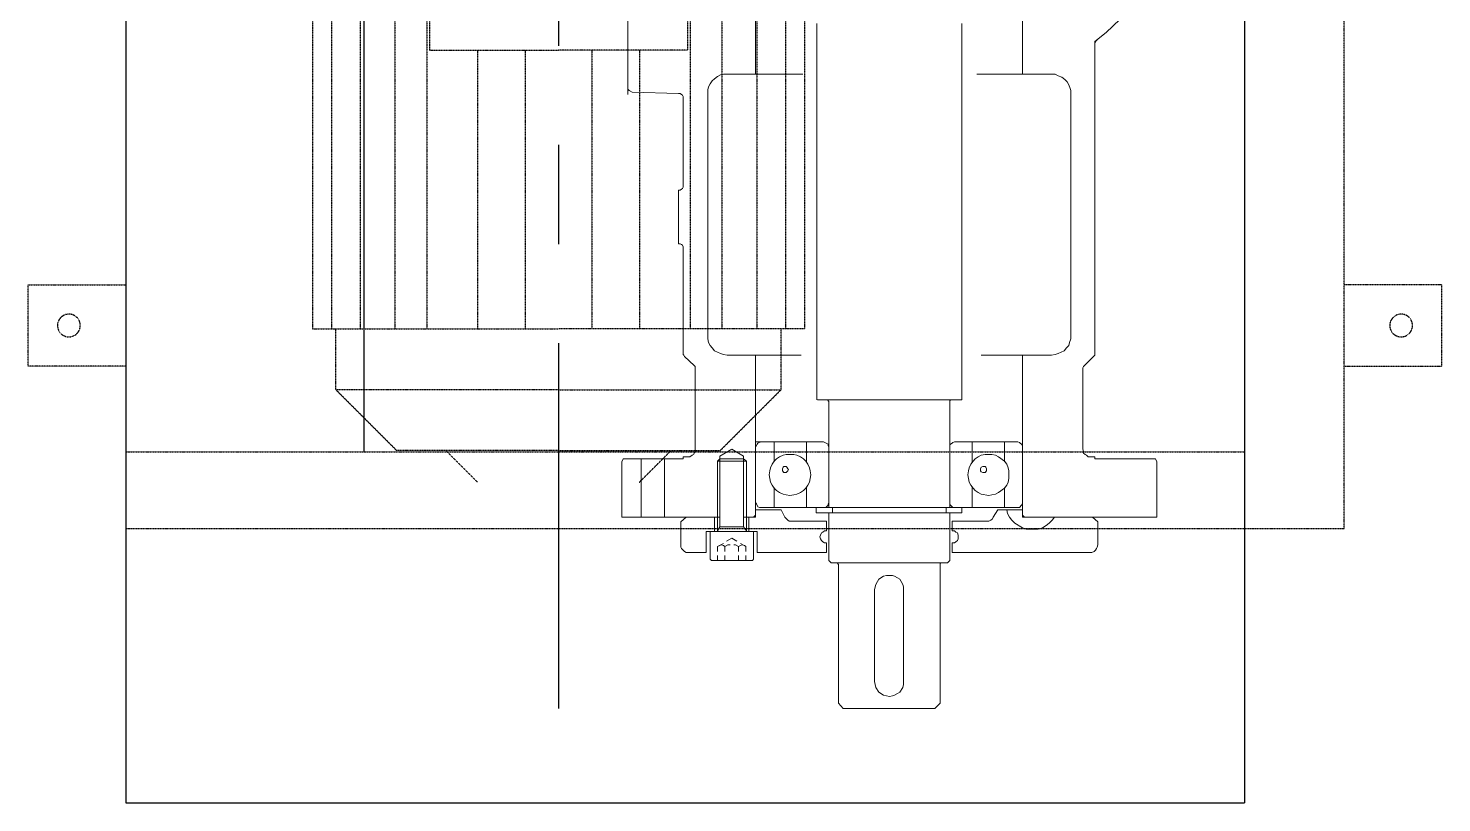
# Model space of a CAD drawing. Extents: x -3873 to 164127, y 7129 to 96529.
# Drawn here: x 59219 to 60123, y 31619 to 32115 of the extents above; entities that cross this region are included whole.
import ezdxf

# ---------------------------------------------------------------- set-up
doc = ezdxf.new("R2010")
doc.units = 0
for name, pattern in [('CENTER', [50.8, 31.75, -6.35, 6.35, -6.35]), ('DASHED', [0.2068, 0.1655, -0.0413]), ('HIDDEN', [9.525, 6.35, -3.175])]:
    doc.linetypes.add(name, pattern=pattern)
doc.layers.get('0').update_dxf_attribs({"linetype": 'CONTINUOUS'})
doc.layers.add('FLOORGUTTER', color=5, linetype='HIDDEN')
doc.layers.add('LAYOUT-KROMEKA', color=1, linetype='CONTINUOUS')

# ---------------------------------------------------------------- blocks, each defined once
blk = doc.blocks.new('bwk 5000-ust')
at = {"color": 1, "lineweight": 5}
for points in [[(-393.19, 167.42), (-393.19, 167.42), (-457.29, 167.42), (-457.29, 167.42)], [(-397.98, 167.42), (-397.98, 167.42), (-407.55, 167.42), (-407.55, 167.42)], [(-394.63, 164.55), (-394.63, 164.55), (-393.67, 134.89), (-393.67, 134.89)], [(-159.77, 170.29), (-159.77, 170.29), (-159.77, 158.81), (-159.77, 158.81)], [(-122.45, 171.25), (-122.45, 171.25), (-156.42, 171.25), (-156.42, 171.25)], [(-122.45, 158.81), (-122.45, 158.81), (-122.45, 171.25), (-122.45, 171.25)], [(-122.45, 158.81), (-122.45, 158.81), (-159.77, 158.81), (-159.77, 158.81)], [(-159.77, 143.98), (-159.77, 143.98), (-159.77, 158.81), (-159.77, 158.81)], [(-122.45, 158.81), (-122.45, 158.81), (-122.45, 143.98), (-122.45, 143.98)], [(-122.45, 143.98), (-122.45, 143.98), (-159.77, 143.98), (-159.77, 143.98)], [(-159.77, 143.98), (-159.77, 143.98), (-159.77, 132.02), (-159.77, 132.02)], [(-122.45, 136.8), (-122.45, 136.8), (-122.45, 143.98), (-122.45, 143.98)], [(-122.45, 108.58), (-122.45, 108.58), (-122.45, 136.8), (-122.45, 136.8)], [(-334.84, 132.02), (-334.84, 132.02), (-390.8, 132.02), (-390.8, 132.02)], [(-326.23, 134.89), (-326.23, 134.89), (-331.97, 134.89), (-331.97, 134.89)], [(-303.27, 134.89), (-303.27, 134.89), (-326.23, 134.89), (-326.23, 134.89)], [(-303.27, 134.89), (-303.27, 134.89), (-297.53, 134.89), (-297.53, 134.89)], [(-282.22, 132.02), (-282.22, 132.02), (-294.66, 132.02), (-294.66, 132.02)], [(-227.69, 132.02), (-227.69, 132.02), (-282.22, 132.02), (-282.22, 132.02)], [(-219.56, 124.85), (-219.56, 124.85), (-225.3, 131.06), (-225.3, 131.06)], [(-159.77, 132.02), (-159.77, 132.02), (-161.2, 132.02), (-161.2, 132.02)], [(-161.2, 132.02), (-161.2, 132.02), (-161.2, 128.67), (-161.2, 128.67)], [(-122.45, 130.11), (-122.45, 130.11), (-119.58, 133.46), (-119.58, 133.46)], [(-122.45, 111.93), (-122.45, 111.93), (-122.45, 130.11), (-122.45, 130.11)], [(-119.58, 133.46), (-119.58, 133.46), (-104.76, 133.46), (-104.76, 133.46)], [(-99.97, 128.67), (-99.97, 128.67), (-99.97, 117.19), (-99.97, 117.19)], [(-165.98, 124.37), (-165.98, 124.37), (-217.17, 124.37), (-217.17, 124.37)], [(-326.23, 116.24), (-326.23, 116.24), (-393.67, 116.24), (-393.67, 116.24)], [(-303.27, 116.24), (-303.27, 116.24), (-326.23, 116.24), (-326.23, 116.24)], [(-238.69, 116.24), (-238.69, 116.24), (-303.27, 116.24), (-303.27, 116.24)], [(-165.98, 100.93), (-165.98, 100.93), (-161.68, 108.58), (-161.68, 108.58)], [(-122.45, 108.58), (-122.45, 108.58), (-161.68, 108.58), (-161.68, 108.58)], [(-159.77, 108.58), (-159.77, 108.58), (-158.33, 110.02), (-158.33, 110.02)], [(-159.77, 93.28), (-159.77, 93.28), (-159.77, 108.58), (-159.77, 108.58)], [(-158.33, 110.02), (-158.33, 110.02), (-158.33, 91.36), (-158.33, 91.36)], [(-158.33, 110.02), (-158.33, 110.02), (-113.37, 110.02), (-113.37, 110.02)], [(-122.45, 111.93), (-122.45, 111.93), (-113.37, 111.93), (-113.37, 111.93)], [(-116.24, 108.58), (-116.24, 108.58), (-113.84, 110.02), (-113.84, 110.02)], [(-113.37, 117.19), (-113.37, 117.19), (-99.97, 117.19), (-99.97, 117.19)], [(-113.37, 111.93), (-113.37, 111.93), (-113.37, 117.19), (-113.37, 117.19)], [(-113.37, 87.06), (-113.37, 87.06), (-113.37, 114.8), (-113.37, 114.8)], [(-113.37, 89.93), (-113.37, 89.93), (-113.37, 111.93), (-113.37, 111.93)], [(-103.8, 110.02), (-103.8, 110.02), (-105.71, 106.19), (-105.71, 106.19)], [(-100.45, 110.02), (-100.45, 110.02), (-103.8, 110.02), (-103.8, 110.02)], [(-94.71, 110.02), (-94.71, 110.02), (-98.06, 110.02), (-98.06, 110.02)], [(-406.11, 103.8), (-406.11, 103.8), (-406.11, 85.62), (-406.11, 85.62)], [(-226.25, 85.62), (-226.25, 85.62), (-226.25, 103.8), (-226.25, 103.8)], [(-165.98, 100.93), (-165.98, 100.93), (-161.68, 93.28), (-161.68, 93.28)], [(-107.15, 104.28), (-107.15, 104.28), (-109.06, 100.93), (-109.06, 100.93)], [(-107.15, 97.58), (-107.15, 97.58), (-109.06, 100.93), (-109.06, 100.93)], [(-100.45, 105.23), (-100.45, 105.23), (-103.8, 105.23), (-103.8, 105.23)], [(-94.71, 105.23), (-94.71, 105.23), (-98.06, 105.23), (-98.06, 105.23)], [(-122.45, 93.28), (-122.45, 93.28), (-161.68, 93.28), (-161.68, 93.28)], [(-158.33, 91.36), (-158.33, 91.36), (-159.77, 93.28), (-159.77, 93.28)], [(-113.37, 91.36), (-113.37, 91.36), (-158.33, 91.36), (-158.33, 91.36)], [(-122.45, 87.06), (-122.45, 87.06), (-122.45, 93.28), (-122.45, 93.28)], [(-116.24, 93.28), (-116.24, 93.28), (-113.84, 91.36), (-113.84, 91.36)], [(-103.8, 91.84), (-103.8, 91.84), (-105.71, 95.19), (-105.71, 95.19)], [(-100.45, 96.62), (-100.45, 96.62), (-103.8, 96.62), (-103.8, 96.62)], [(-100.45, 91.84), (-100.45, 91.84), (-103.8, 91.84), (-103.8, 91.84)], [(-94.71, 96.62), (-94.71, 96.62), (-98.06, 96.62), (-98.06, 96.62)], [(-94.71, 91.84), (-94.71, 91.84), (-98.06, 91.84), (-98.06, 91.84)], [(-432.42, 85.62), (-432.42, 85.62), (-485.04, 85.62), (-485.04, 85.62)], [(-406.11, 85.62), (-406.11, 85.62), (-432.42, 85.62), (-432.42, 85.62)], [(-406.11, 85.62), (-406.11, 85.62), (-407.07, 85.62), (-407.07, 85.62)], [(-406.11, 85.62), (-406.11, 85.62), (-406.11, 55.49), (-406.11, 55.49)], [(-226.25, 85.62), (-226.25, 85.62), (-226.25, 56.44), (-226.25, 56.44)], [(-195.64, 85.62), (-195.64, 85.62), (-226.25, 85.62), (-226.25, 85.62)], [(-123.89, 85.62), (-123.89, 85.62), (-195.64, 85.62), (-195.64, 85.62)], [(-132.02, 85.62), (-132.02, 85.62), (-170.77, 85.62), (-170.77, 85.62)], [(-170.77, 85.62), (-170.77, 85.62), (-170.77, 53.1), (-170.77, 53.1)], [(-170.77, 82.27), (-170.77, 82.27), (-170.77, 78.45), (-170.77, 78.45)], [(-128.67, 78.45), (-128.67, 78.45), (-128.67, 82.27), (-128.67, 82.27)], [(-127.24, 85.62), (-127.24, 85.62), (-127.24, 69.36), (-127.24, 69.36)], [(-127.24, 85.62), (-127.24, 85.62), (-122.45, 85.62), (-122.45, 85.62)], [(-122.45, 87.06), (-122.45, 87.06), (-123.89, 85.62), (-123.89, 85.62)], [(-122.45, 85.62), (-122.45, 85.62), (-122.45, 89.93), (-122.45, 89.93)], [(-122.45, 89.93), (-122.45, 89.93), (-113.37, 89.93), (-113.37, 89.93)], [(-113.37, 89.93), (-113.37, 89.93), (-113.37, 84.67), (-113.37, 84.67)], [(-113.37, 84.67), (-113.37, 84.67), (-99.97, 84.67), (-99.97, 84.67)], [(-99.97, 84.67), (-99.97, 84.67), (-99.97, 40.18), (-99.97, 40.18)], [(-170.77, 78.45), (-170.77, 78.45), (-170.77, 73.66), (-170.77, 73.66)], [(-157.85, 73.66), (-157.85, 73.66), (-170.77, 73.66), (-170.77, 73.66)], [(-128.67, 73.66), (-128.67, 73.66), (-141.59, 73.66), (-141.59, 73.66)], [(-128.67, 73.66), (-128.67, 73.66), (-128.67, 78.45), (-128.67, 78.45)], [(-128.67, 53.1), (-128.67, 53.1), (-128.67, 73.66), (-128.67, 73.66)], [(-127.24, 69.36), (-127.24, 69.36), (-122.45, 66.97), (-122.45, 66.97)], [(-120.06, 40.18), (-120.06, 40.18), (-120.06, 62.66), (-120.06, 62.66)], [(-438.64, 46.4), (-438.64, 46.4), (-197.55, 46.4), (-197.55, 46.4)], [(-197.55, 45.92), (-197.55, 45.92), (-197.55, 38.75), (-197.55, 38.75)], [(-170.77, 53.1), (-170.77, 53.1), (-170.77, 45.92), (-170.77, 45.92)], [(-157.85, 53.1), (-157.85, 53.1), (-170.77, 53.1), (-170.77, 53.1)], [(-170.77, 45.92), (-170.77, 45.92), (-170.77, 42.09), (-170.77, 42.09)], [(-128.67, 53.1), (-128.67, 53.1), (-141.59, 53.1), (-141.59, 53.1)], [(-128.67, 45.92), (-128.67, 45.92), (-128.67, 53.1), (-128.67, 53.1)], [(-125.32, 46.88), (-125.32, 46.88), (-128.67, 46.88), (-128.67, 46.88)], [(-128.67, 36.35), (-128.67, 36.35), (-128.67, 45.92), (-128.67, 45.92)], [(-125.32, 38.75), (-125.32, 38.75), (-125.32, 46.88), (-125.32, 46.88)], [(-197.55, 39.7), (-197.55, 39.7), (-197.55, -39.22), (-197.55, -39.22)], [(-196.6, 38.75), (-196.6, 38.75), (-197.55, 39.7), (-197.55, 39.7)], [(-196.6, 38.75), (-196.6, 38.75), (-128.67, 38.75), (-128.67, 38.75)], [(-132.02, 38.75), (-132.02, 38.75), (-167.42, 38.75), (-167.42, 38.75)], [(-128.67, 36.35), (-128.67, 36.35), (-128.67, 38.75), (-128.67, 38.75)], [(-128.67, 36.35), (-128.67, 36.35), (-128.67, -36.35), (-128.67, -36.35)], [(-125.32, 36.35), (-125.32, 36.35), (-128.67, 36.35), (-128.67, 36.35)], [(-125.32, 38.75), (-125.32, 38.75), (-94.71, 38.75), (-94.71, 38.75)], [(-125.32, 38.75), (-125.32, 38.75), (-125.32, 36.35), (-125.32, 36.35)], [(-125.32, 36.35), (-125.32, 36.35), (-125.32, -36.35), (-125.32, -36.35)], [(-113.84, 40.18), (-113.84, 40.18), (-120.06, 40.18), (-120.06, 40.18)], [(-99.97, 40.18), (-99.97, 40.18), (-106.19, 40.18), (-106.19, 40.18)], [(-94.71, 38.75), (-94.71, 38.75), (-93.28, 37.31), (-93.28, 37.31)], [(-93.28, 37.31), (-93.28, 37.31), (-93.28, 33.48), (-93.28, 33.48)], [(-93.28, 33.48), (-93.28, 33.48), (-93.28, -33.48), (-93.28, -33.48)], [(-92.32, 32.53), (-92.32, 32.53), (-93.28, 33.48), (-93.28, 33.48)], [(-92.32, 32.53), (-92.32, 32.53), (-3.35, 32.53), (-3.35, 32.53)], [(0, 29.66), (0, 29.66), (-3.35, 32.53), (-3.35, 32.53)], [(0, 29.66), (0, 29.66), (0, 0), (0, 0)], [(-76.06, 9.57), (-76.06, 9.57), (-17.22, 9.57), (-17.22, 9.57)], [(0, -29.18), (0, -29.18), (0, 0), (0, 0)], [(-76.06, -9.09), (-76.06, -9.09), (-17.22, -9.09), (-17.22, -9.09)], [(-93.28, -37.31), (-93.28, -37.31), (-93.28, -33.48), (-93.28, -33.48)], [(-92.32, -32.53), (-92.32, -32.53), (-3.35, -32.53), (-3.35, -32.53)], [(0, -29.18), (0, -29.18), (-3.35, -32.53), (-3.35, -32.53)], [(-197.55, -46.4), (-197.55, -46.4), (-197.55, -39.22), (-197.55, -39.22)], [(-196.6, -38.75), (-196.6, -38.75), (-128.67, -38.75), (-128.67, -38.75)], [(-170.77, -53.1), (-170.77, -53.1), (-170.77, -41.62), (-170.77, -41.62)], [(-132.02, -38.75), (-132.02, -38.75), (-167.42, -38.75), (-167.42, -38.75)], [(-128.67, -36.35), (-128.67, -36.35), (-128.67, -73.66), (-128.67, -73.66)], [(-125.32, -36.35), (-125.32, -36.35), (-128.67, -36.35), (-128.67, -36.35)], [(-125.32, -38.75), (-125.32, -38.75), (-125.32, -36.35), (-125.32, -36.35)], [(-125.32, -38.75), (-125.32, -38.75), (-94.71, -38.75), (-94.71, -38.75)], [(-125.32, -38.75), (-125.32, -38.75), (-125.32, -46.4), (-125.32, -46.4)], [(-120.06, -40.18), (-120.06, -40.18), (-120.06, -62.66), (-120.06, -62.66)], [(-113.84, -40.18), (-113.84, -40.18), (-120.06, -40.18), (-120.06, -40.18)], [(-99.97, -40.18), (-99.97, -40.18), (-106.19, -40.18), (-106.19, -40.18)], [(-99.97, -128.67), (-99.97, -128.67), (-99.97, -40.18), (-99.97, -40.18)], [(-94.71, -38.75), (-94.71, -38.75), (-93.28, -37.31), (-93.28, -37.31)], [(-438.64, -46.4), (-438.64, -46.4), (-197.55, -46.4), (-197.55, -46.4)], [(-157.85, -53.1), (-157.85, -53.1), (-170.77, -53.1), (-170.77, -53.1)], [(-170.77, -73.66), (-170.77, -73.66), (-170.77, -53.1), (-170.77, -53.1)], [(-128.67, -53.1), (-128.67, -53.1), (-141.59, -53.1), (-141.59, -53.1)], [(-125.32, -46.4), (-125.32, -46.4), (-128.67, -46.4), (-128.67, -46.4)], [(-406.11, -55.97), (-406.11, -55.97), (-406.11, -85.14), (-406.11, -85.14)], [(-226.25, -85.14), (-226.25, -85.14), (-226.25, -58.84), (-226.25, -58.84)], [(-127.24, -69.36), (-127.24, -69.36), (-122.45, -66.49), (-122.45, -66.49)], [(-127.24, -85.14), (-127.24, -85.14), (-127.24, -69.36), (-127.24, -69.36)], [(-157.85, -73.66), (-157.85, -73.66), (-170.77, -73.66), (-170.77, -73.66)], [(-128.67, -73.66), (-128.67, -73.66), (-141.59, -73.66), (-141.59, -73.66)], [(-406.11, -85.14), (-406.11, -85.14), (-483.6, -85.14), (-483.6, -85.14)], [(-406.11, -103.8), (-406.11, -103.8), (-406.11, -85.14), (-406.11, -85.14)], [(-123.89, -85.14), (-123.89, -85.14), (-226.25, -85.14), (-226.25, -85.14)], [(-226.25, -103.8), (-226.25, -103.8), (-226.25, -85.14), (-226.25, -85.14)], [(-132.02, -85.14), (-132.02, -85.14), (-167.42, -85.14), (-167.42, -85.14)], [(-127.24, -85.14), (-127.24, -85.14), (-122.45, -85.14), (-122.45, -85.14)], [(-122.45, -86.58), (-122.45, -86.58), (-123.89, -85.14), (-123.89, -85.14)], [(-122.45, -105.71), (-122.45, -105.71), (-122.45, -85.14), (-122.45, -85.14)], [(-122.45, -86.58), (-122.45, -86.58), (-122.45, -171.25), (-122.45, -171.25)], [(-406.11, -106.19), (-406.11, -106.19), (-406.11, -103.8), (-406.11, -103.8)], [(-226.25, -103.8), (-226.25, -103.8), (-226.73, -106.19), (-226.73, -106.19)], [(-122.45, -105.71), (-122.45, -105.71), (-122.45, -130.11), (-122.45, -130.11)], [(-427.16, -131.54), (-427.16, -131.54), (-226.25, -131.54), (-226.25, -131.54)], [(-161.2, -131.54), (-161.2, -131.54), (-161.2, -128.67), (-161.2, -128.67)], [(-159.77, -131.54), (-159.77, -131.54), (-161.2, -131.54), (-161.2, -131.54)], [(-159.77, -170.29), (-159.77, -170.29), (-159.77, -131.54), (-159.77, -131.54)], [(-119.58, -133.46), (-119.58, -133.46), (-122.45, -130.11), (-122.45, -130.11)], [(-119.58, -133.46), (-119.58, -133.46), (-104.76, -133.46), (-104.76, -133.46)], [(-122.45, -171.25), (-122.45, -171.25), (-156.42, -171.25), (-156.42, -171.25)]]:
    blk.add_open_spline(points, degree=3, dxfattribs=at)
for points, knots in [([(-397.98, 167.42), (-397.98, 167.42), (-397.02, 167.42), (-397.02, 167.42), (-397.02, 167.42), (-396.06, 166.94), (-396.06, 166.94), (-396.06, 166.94), (-395.59, 166.46), (-395.59, 166.46), (-395.59, 166.46), (-394.63, 164.55), (-394.63, 164.55)], [0, 0, 0, 0, 1, 1, 1, 2, 2, 2, 3, 3, 3, 4, 4, 4, 4]), ([(-159.77, 170.29), (-159.77, 170.29), (-157.85, 171.25), (-157.85, 171.25), (-157.85, 171.25), (-156.42, 171.25), (-156.42, 171.25)], [0, 0, 0, 0, 1, 1, 1, 2, 2, 2, 2]), ([(-390.8, 132.02), (-390.8, 132.02), (-391.76, 132.02), (-391.76, 132.02), (-391.76, 132.02), (-392.72, 132.5), (-392.72, 132.5), (-392.72, 132.5), (-393.19, 132.98), (-393.19, 132.98), (-393.19, 132.98), (-393.67, 133.93), (-393.67, 133.93), (-393.67, 133.93), (-393.67, 134.89), (-393.67, 134.89)], [0, 0, 0, 0, 1, 1, 1, 2, 2, 2, 3, 3, 3, 4, 4, 4, 5, 5, 5, 5]), ([(-331.97, 134.89), (-331.97, 134.89), (-331.97, 133.93), (-331.97, 133.93), (-331.97, 133.93), (-332.45, 132.98), (-332.45, 132.98), (-332.45, 132.98), (-332.92, 132.5), (-332.92, 132.5), (-332.92, 132.5), (-333.88, 132.02), (-333.88, 132.02), (-333.88, 132.02), (-334.84, 132.02), (-334.84, 132.02)], [0, 0, 0, 0, 1, 1, 1, 2, 2, 2, 3, 3, 3, 4, 4, 4, 5, 5, 5, 5]), ([(-294.66, 132.02), (-294.66, 132.02), (-295.61, 132.02), (-295.61, 132.02), (-295.61, 132.02), (-296.57, 132.5), (-296.57, 132.5), (-296.57, 132.5), (-297.05, 132.98), (-297.05, 132.98), (-297.05, 132.98), (-297.53, 133.93), (-297.53, 133.93), (-297.53, 133.93), (-297.53, 134.89), (-297.53, 134.89)], [0, 0, 0, 0, 1, 1, 1, 2, 2, 2, 3, 3, 3, 4, 4, 4, 5, 5, 5, 5]), ([(-227.69, 132.02), (-227.69, 132.02), (-226.73, 132.02), (-226.73, 132.02), (-226.73, 132.02), (-226.25, 131.54), (-226.25, 131.54), (-226.25, 131.54), (-225.3, 131.06), (-225.3, 131.06)], [0, 0, 0, 0, 1, 1, 1, 2, 2, 2, 3, 3, 3, 3]), ([(-161.2, 128.67), (-161.2, 128.67), (-161.2, 127.72), (-161.2, 127.72), (-161.2, 127.72), (-162.16, 126.28), (-162.16, 126.28), (-162.16, 126.28), (-162.64, 125.32), (-162.64, 125.32), (-162.64, 125.32), (-164.55, 124.37), (-164.55, 124.37), (-164.55, 124.37), (-165.98, 124.37), (-165.98, 124.37)], [0, 0, 0, 0, 1, 1, 1, 2, 2, 2, 3, 3, 3, 4, 4, 4, 5, 5, 5, 5]), ([(-104.76, 133.46), (-104.76, 133.46), (-103.32, 133.46), (-103.32, 133.46), (-103.32, 133.46), (-102.36, 132.98), (-102.36, 132.98), (-102.36, 132.98), (-100.45, 131.06), (-100.45, 131.06), (-100.45, 131.06), (-99.97, 130.11), (-99.97, 130.11), (-99.97, 130.11), (-99.97, 128.67), (-99.97, 128.67)], [0, 0, 0, 0, 1, 1, 1, 2, 2, 2, 3, 3, 3, 4, 4, 4, 5, 5, 5, 5]), ([(-217.17, 124.37), (-217.17, 124.37), (-219.08, 124.37), (-219.08, 124.37), (-219.08, 124.37), (-219.56, 124.85), (-219.56, 124.85)], [0, 0, 0, 0, 1, 1, 1, 2, 2, 2, 2]), ([(-406.11, 103.8), (-406.11, 103.8), (-406.11, 106.19), (-406.11, 106.19), (-406.11, 106.19), (-405.63, 108.1), (-405.63, 108.1), (-405.63, 108.1), (-404.67, 110.02), (-404.67, 110.02), (-404.67, 110.02), (-403.24, 111.93), (-403.24, 111.93), (-403.24, 111.93), (-401.8, 113.37), (-401.8, 113.37), (-401.8, 113.37), (-399.89, 114.8), (-399.89, 114.8), (-399.89, 114.8), (-397.98, 115.76), (-397.98, 115.76), (-397.98, 115.76), (-396.06, 116.24), (-396.06, 116.24), (-396.06, 116.24), (-393.67, 116.24), (-393.67, 116.24)], [0, 0, 0, 0, 1, 1, 1, 2, 2, 2, 3, 3, 3, 4, 4, 4, 5, 5, 5, 6, 6, 6, 7, 7, 7, 8, 8, 8, 9, 9, 9, 9]), ([(-238.69, 116.24), (-238.69, 116.24), (-236.78, 116.24), (-236.78, 116.24), (-236.78, 116.24), (-234.39, 115.76), (-234.39, 115.76), (-234.39, 115.76), (-232.47, 114.8), (-232.47, 114.8), (-232.47, 114.8), (-231.04, 113.37), (-231.04, 113.37), (-231.04, 113.37), (-229.12, 111.93), (-229.12, 111.93), (-229.12, 111.93), (-227.21, 108.1), (-227.21, 108.1), (-227.21, 108.1), (-226.73, 106.19), (-226.73, 106.19), (-226.73, 106.19), (-226.25, 103.8), (-226.25, 103.8)], [0, 0, 0, 0, 1, 1, 1, 2, 2, 2, 3, 3, 3, 4, 4, 4, 5, 5, 5, 6, 6, 6, 7, 7, 7, 8, 8, 8, 8]), ([(-159.77, 93.28), (-159.77, 93.28), (-116.24, 93.28), (-116.24, 93.28), (-116.24, 93.28), (-116.24, 108.58), (-116.24, 108.58), (-116.24, 108.58), (-159.77, 108.58), (-159.77, 108.58)], [0, 0, 0, 0, 1, 1, 1, 2, 2, 2, 3, 3, 3, 3]), ([(-113.37, 114.8), (-113.37, 114.8), (-95.67, 114.8), (-95.67, 114.8), (-95.67, 114.8), (-94.71, 113.84), (-94.71, 113.84), (-94.71, 113.84), (-94.71, 87.54), (-94.71, 87.54), (-94.71, 87.54), (-95.67, 87.06), (-95.67, 87.06), (-95.67, 87.06), (-113.37, 87.06), (-113.37, 87.06)], [0, 0, 0, 0, 1, 1, 1, 2, 2, 2, 3, 3, 3, 4, 4, 4, 5, 5, 5, 5]), ([(-103.8, 105.23), (-103.8, 105.23), (-104.28, 106.19), (-104.28, 106.19), (-104.28, 106.19), (-104.76, 107.63), (-104.76, 107.63), (-104.76, 107.63), (-104.28, 108.58), (-104.28, 108.58), (-104.28, 108.58), (-103.8, 110.02), (-103.8, 110.02)], [0, 0, 0, 0, 1, 1, 1, 2, 2, 2, 3, 3, 3, 4, 4, 4, 4]), ([(-104.76, 101.89), (-104.76, 101.89), (-104.76, 103.32), (-104.76, 103.32), (-104.76, 103.32), (-103.8, 105.23), (-103.8, 105.23)], [0, 0, 0, 0, 1, 1, 1, 2, 2, 2, 2]), ([(-103.8, 96.62), (-103.8, 96.62), (-104.76, 98.54), (-104.76, 98.54), (-104.76, 98.54), (-104.76, 99.49), (-104.76, 99.49)], [0, 0, 0, 0, 1, 1, 1, 2, 2, 2, 2]), ([(-103.8, 91.84), (-103.8, 91.84), (-104.28, 92.8), (-104.28, 92.8), (-104.28, 92.8), (-104.76, 94.23), (-104.76, 94.23), (-104.76, 94.23), (-104.28, 95.19), (-104.28, 95.19), (-104.28, 95.19), (-103.8, 96.62), (-103.8, 96.62)], [0, 0, 0, 0, 1, 1, 1, 2, 2, 2, 3, 3, 3, 4, 4, 4, 4]), ([(-170.77, 82.27), (-170.77, 82.27), (-169.81, 84.19), (-169.81, 84.19), (-169.81, 84.19), (-169.33, 84.67), (-169.33, 84.67), (-169.33, 84.67), (-167.42, 85.62), (-167.42, 85.62)], [0, 0, 0, 0, 1, 1, 1, 2, 2, 2, 3, 3, 3, 3]), ([(-132.02, 85.62), (-132.02, 85.62), (-131.06, 85.14), (-131.06, 85.14), (-131.06, 85.14), (-129.15, 84.19), (-129.15, 84.19), (-129.15, 84.19), (-128.67, 83.23), (-128.67, 83.23), (-128.67, 83.23), (-128.67, 82.27), (-128.67, 82.27)], [0, 0, 0, 0, 1, 1, 1, 2, 2, 2, 3, 3, 3, 4, 4, 4, 4]), ([(-162.64, 63.62), (-162.64, 63.62), (-162.64, 66.01), (-162.64, 66.01), (-162.64, 66.01), (-162.16, 67.92), (-162.16, 67.92), (-162.16, 67.92), (-161.2, 70.32), (-161.2, 70.32), (-161.2, 70.32), (-159.77, 72.23), (-159.77, 72.23), (-159.77, 72.23), (-158.33, 73.66), (-158.33, 73.66), (-158.33, 73.66), (-156.42, 75.1), (-156.42, 75.1), (-156.42, 75.1), (-154.03, 76.06), (-154.03, 76.06), (-154.03, 76.06), (-152.11, 76.53), (-152.11, 76.53), (-152.11, 76.53), (-149.72, 77.01), (-149.72, 77.01), (-149.72, 77.01), (-147.33, 76.53), (-147.33, 76.53), (-147.33, 76.53), (-144.94, 76.06), (-144.94, 76.06), (-144.94, 76.06), (-143.02, 75.1), (-143.02, 75.1), (-143.02, 75.1), (-141.11, 73.66), (-141.11, 73.66), (-141.11, 73.66), (-139.68, 72.23), (-139.68, 72.23), (-139.68, 72.23), (-138.24, 70.32), (-138.24, 70.32), (-138.24, 70.32), (-137.28, 67.92), (-137.28, 67.92), (-137.28, 67.92), (-136.81, 66.01), (-136.81, 66.01), (-136.81, 66.01), (-136.33, 63.62), (-136.33, 63.62), (-136.33, 63.62), (-136.81, 61.23), (-136.81, 61.23), (-136.81, 61.23), (-137.28, 59.31), (-137.28, 59.31), (-137.28, 59.31), (-138.24, 56.92), (-138.24, 56.92), (-138.24, 56.92), (-139.68, 55.01), (-139.68, 55.01), (-139.68, 55.01), (-141.11, 53.57), (-141.11, 53.57), (-141.11, 53.57), (-143.02, 52.14), (-143.02, 52.14), (-143.02, 52.14), (-144.94, 51.18), (-144.94, 51.18), (-144.94, 51.18), (-149.72, 50.23), (-149.72, 50.23), (-149.72, 50.23), (-152.11, 50.7), (-152.11, 50.7), (-152.11, 50.7), (-154.03, 51.18), (-154.03, 51.18), (-154.03, 51.18), (-156.42, 52.14), (-156.42, 52.14), (-156.42, 52.14), (-158.33, 53.57), (-158.33, 53.57), (-158.33, 53.57), (-159.77, 55.01), (-159.77, 55.01), (-159.77, 55.01), (-161.2, 56.92), (-161.2, 56.92), (-161.2, 56.92), (-162.16, 59.31), (-162.16, 59.31), (-162.16, 59.31), (-162.64, 61.23), (-162.64, 61.23), (-162.64, 61.23), (-162.64, 63.62), (-162.64, 63.62)], [0, 0, 0, 0, 1, 1, 1, 2, 2, 2, 3, 3, 3, 4, 4, 4, 5, 5, 5, 6, 6, 6, 7, 7, 7, 8, 8, 8, 9, 9, 9, 10, 10, 10, 11, 11, 11, 12, 12, 12, 13, 13, 13, 14, 14, 14, 15, 15, 15, 16, 16, 16, 17, 17, 17, 18, 18, 18, 19, 19, 19, 20, 20, 20, 21, 21, 21, 22, 22, 22, 23, 23, 23, 24, 24, 24, 25, 25, 25, 26, 26, 26, 27, 27, 27, 28, 28, 28, 29, 29, 29, 30, 30, 30, 31, 31, 31, 32, 32, 32, 33, 33, 33, 34, 34, 34, 35, 35, 35, 35]), ([(-154.98, 66.49), (-154.98, 66.49), (-154.98, 67.45), (-154.98, 67.45), (-154.98, 67.45), (-154.5, 67.92), (-154.5, 67.92), (-154.5, 67.92), (-153.55, 68.4), (-153.55, 68.4), (-153.55, 68.4), (-152.11, 68.4), (-152.11, 68.4), (-152.11, 68.4), (-151.16, 67.45), (-151.16, 67.45), (-151.16, 67.45), (-151.16, 66.01), (-151.16, 66.01), (-151.16, 66.01), (-152.11, 65.05), (-152.11, 65.05), (-152.11, 65.05), (-153.07, 64.58), (-153.07, 64.58), (-153.07, 64.58), (-153.55, 65.05), (-153.55, 65.05), (-153.55, 65.05), (-154.5, 65.53), (-154.5, 65.53), (-154.5, 65.53), (-154.98, 66.01), (-154.98, 66.01), (-154.98, 66.01), (-154.98, 66.49), (-154.98, 66.49)], [0, 0, 0, 0, 1, 1, 1, 2, 2, 2, 3, 3, 3, 4, 4, 4, 5, 5, 5, 6, 6, 6, 7, 7, 7, 8, 8, 8, 9, 9, 9, 10, 10, 10, 11, 11, 11, 12, 12, 12, 12]), ([(-122.45, 66.97), (-122.45, 66.97), (-120.54, 65.05), (-120.54, 65.05), (-120.54, 65.05), (-120.06, 64.1), (-120.06, 64.1), (-120.06, 64.1), (-120.06, 62.66), (-120.06, 62.66)], [0, 0, 0, 0, 1, 1, 1, 2, 2, 2, 3, 3, 3, 3]), ([(-167.42, 38.75), (-167.42, 38.75), (-168.38, 39.22), (-168.38, 39.22), (-168.38, 39.22), (-169.33, 39.22), (-169.33, 39.22), (-169.33, 39.22), (-170.77, 42.09), (-170.77, 42.09)], [0, 0, 0, 0, 1, 1, 1, 2, 2, 2, 3, 3, 3, 3]), ([(-128.67, 42.09), (-128.67, 42.09), (-128.67, 41.14), (-128.67, 41.14), (-128.67, 41.14), (-129.15, 40.18), (-129.15, 40.18), (-129.15, 40.18), (-130.11, 39.22), (-130.11, 39.22), (-130.11, 39.22), (-131.06, 39.22), (-131.06, 39.22), (-131.06, 39.22), (-132.02, 38.75), (-132.02, 38.75)], [0, 0, 0, 0, 1, 1, 1, 2, 2, 2, 3, 3, 3, 4, 4, 4, 5, 5, 5, 5]), ([(-113.84, 40.18), (-113.84, 40.18), (-113.84, 41.62), (-113.84, 41.62), (-113.84, 41.62), (-112.89, 42.57), (-112.89, 42.57), (-112.89, 42.57), (-112.41, 43.53), (-112.41, 43.53), (-112.41, 43.53), (-110.97, 44.01), (-110.97, 44.01), (-110.97, 44.01), (-110.02, 44.49), (-110.02, 44.49), (-110.02, 44.49), (-108.58, 44.01), (-108.58, 44.01), (-108.58, 44.01), (-107.63, 43.53), (-107.63, 43.53), (-107.63, 43.53), (-106.67, 42.57), (-106.67, 42.57), (-106.67, 42.57), (-106.19, 41.62), (-106.19, 41.62), (-106.19, 41.62), (-106.19, 40.18), (-106.19, 40.18)], [0, 0, 0, 0, 1, 1, 1, 2, 2, 2, 3, 3, 3, 4, 4, 4, 5, 5, 5, 6, 6, 6, 7, 7, 7, 8, 8, 8, 9, 9, 9, 10, 10, 10, 10]), ([(-76.06, -9.09), (-76.06, -9.09), (-77.97, -9.09), (-77.97, -9.09), (-77.97, -9.09), (-79.4, -8.61), (-79.4, -8.61), (-79.4, -8.61), (-81.32, -7.65), (-81.32, -7.65), (-81.32, -7.65), (-82.75, -6.7), (-82.75, -6.7), (-82.75, -6.7), (-83.71, -5.26), (-83.71, -5.26), (-83.71, -5.26), (-84.67, -3.35), (-84.67, -3.35), (-84.67, -3.35), (-85.14, -1.91), (-85.14, -1.91), (-85.14, -1.91), (-85.14, 1.91), (-85.14, 1.91), (-85.14, 1.91), (-84.67, 3.83), (-84.67, 3.83), (-84.67, 3.83), (-82.75, 6.7), (-82.75, 6.7), (-82.75, 6.7), (-81.32, 7.65), (-81.32, 7.65), (-81.32, 7.65), (-79.4, 8.61), (-79.4, 8.61), (-79.4, 8.61), (-77.97, 9.09), (-77.97, 9.09), (-77.97, 9.09), (-76.06, 9.57), (-76.06, 9.57)], [0, 0, 0, 0, 1, 1, 1, 2, 2, 2, 3, 3, 3, 4, 4, 4, 5, 5, 5, 6, 6, 6, 7, 7, 7, 8, 8, 8, 9, 9, 9, 10, 10, 10, 11, 11, 11, 12, 12, 12, 13, 13, 13, 14, 14, 14, 14]), ([(-17.22, 9.57), (-17.22, 9.57), (-13.39, 8.61), (-13.39, 8.61), (-13.39, 8.61), (-10.52, 6.7), (-10.52, 6.7), (-10.52, 6.7), (-8.61, 3.83), (-8.61, 3.83), (-8.61, 3.83), (-7.65, 0), (-7.65, 0), (-7.65, 0), (-8.13, -1.91), (-8.13, -1.91), (-8.13, -1.91), (-8.61, -3.35), (-8.61, -3.35), (-8.61, -3.35), (-9.57, -5.26), (-9.57, -5.26), (-9.57, -5.26), (-10.52, -6.7), (-10.52, -6.7), (-10.52, -6.7), (-13.39, -8.61), (-13.39, -8.61), (-13.39, -8.61), (-15.31, -9.09), (-15.31, -9.09), (-15.31, -9.09), (-17.22, -9.09), (-17.22, -9.09)], [0, 0, 0, 0, 1, 1, 1, 2, 2, 2, 3, 3, 3, 4, 4, 4, 5, 5, 5, 6, 6, 6, 7, 7, 7, 8, 8, 8, 9, 9, 9, 10, 10, 10, 11, 11, 11, 11]), ([(-93.28, -33.48), (-93.28, -33.48), (-92.8, -32.53), (-92.8, -32.53), (-92.8, -32.53), (-92.32, -32.53), (-92.32, -32.53)], [0, 0, 0, 0, 1, 1, 1, 2, 2, 2, 2]), ([(-197.55, -39.22), (-197.55, -39.22), (-197.08, -38.75), (-197.08, -38.75), (-197.08, -38.75), (-196.6, -38.75), (-196.6, -38.75)], [0, 0, 0, 0, 1, 1, 1, 2, 2, 2, 2]), ([(-170.77, -41.62), (-170.77, -41.62), (-170.29, -40.66), (-170.29, -40.66), (-170.29, -40.66), (-169.81, -40.18), (-169.81, -40.18), (-169.81, -40.18), (-169.33, -39.22), (-169.33, -39.22), (-169.33, -39.22), (-168.38, -38.75), (-168.38, -38.75), (-168.38, -38.75), (-167.42, -38.75), (-167.42, -38.75)], [0, 0, 0, 0, 1, 1, 1, 2, 2, 2, 3, 3, 3, 4, 4, 4, 5, 5, 5, 5]), ([(-132.02, -38.75), (-132.02, -38.75), (-131.06, -38.75), (-131.06, -38.75), (-131.06, -38.75), (-130.11, -39.22), (-130.11, -39.22), (-130.11, -39.22), (-128.67, -40.66), (-128.67, -40.66), (-128.67, -40.66), (-128.67, -41.62), (-128.67, -41.62)], [0, 0, 0, 0, 1, 1, 1, 2, 2, 2, 3, 3, 3, 4, 4, 4, 4]), ([(-106.19, -40.18), (-106.19, -40.18), (-106.19, -41.62), (-106.19, -41.62), (-106.19, -41.62), (-106.67, -42.57), (-106.67, -42.57), (-106.67, -42.57), (-107.63, -43.53), (-107.63, -43.53), (-107.63, -43.53), (-108.58, -44.01), (-108.58, -44.01), (-108.58, -44.01), (-110.97, -44.01), (-110.97, -44.01), (-110.97, -44.01), (-112.41, -43.53), (-112.41, -43.53), (-112.41, -43.53), (-112.89, -42.57), (-112.89, -42.57), (-112.89, -42.57), (-113.84, -41.62), (-113.84, -41.62), (-113.84, -41.62), (-113.84, -40.18), (-113.84, -40.18)], [0, 0, 0, 0, 1, 1, 1, 2, 2, 2, 3, 3, 3, 4, 4, 4, 5, 5, 5, 6, 6, 6, 7, 7, 7, 8, 8, 8, 9, 9, 9, 9]), ([(-162.64, -63.62), (-162.64, -63.62), (-162.64, -61.23), (-162.64, -61.23), (-162.64, -61.23), (-162.16, -58.84), (-162.16, -58.84), (-162.16, -58.84), (-161.2, -56.92), (-161.2, -56.92), (-161.2, -56.92), (-159.77, -55.01), (-159.77, -55.01), (-159.77, -55.01), (-158.33, -53.57), (-158.33, -53.57), (-158.33, -53.57), (-156.42, -52.14), (-156.42, -52.14), (-156.42, -52.14), (-154.03, -51.18), (-154.03, -51.18), (-154.03, -51.18), (-152.11, -50.7), (-152.11, -50.7), (-152.11, -50.7), (-149.72, -50.23), (-149.72, -50.23), (-149.72, -50.23), (-144.94, -51.18), (-144.94, -51.18), (-144.94, -51.18), (-143.02, -52.14), (-143.02, -52.14), (-143.02, -52.14), (-141.11, -53.57), (-141.11, -53.57), (-141.11, -53.57), (-139.68, -55.01), (-139.68, -55.01), (-139.68, -55.01), (-138.24, -56.92), (-138.24, -56.92), (-138.24, -56.92), (-137.28, -58.84), (-137.28, -58.84), (-137.28, -58.84), (-136.33, -63.62), (-136.33, -63.62), (-136.33, -63.62), (-136.81, -65.53), (-136.81, -65.53), (-136.81, -65.53), (-137.28, -67.92), (-137.28, -67.92), (-137.28, -67.92), (-138.24, -69.84), (-138.24, -69.84), (-138.24, -69.84), (-141.11, -73.66), (-141.11, -73.66), (-141.11, -73.66), (-143.02, -75.1), (-143.02, -75.1), (-143.02, -75.1), (-144.94, -76.06), (-144.94, -76.06), (-144.94, -76.06), (-147.33, -76.53), (-147.33, -76.53), (-147.33, -76.53), (-152.11, -76.53), (-152.11, -76.53), (-152.11, -76.53), (-154.03, -76.06), (-154.03, -76.06), (-154.03, -76.06), (-156.42, -75.1), (-156.42, -75.1), (-156.42, -75.1), (-158.33, -73.66), (-158.33, -73.66), (-158.33, -73.66), (-161.2, -69.84), (-161.2, -69.84), (-161.2, -69.84), (-162.16, -67.92), (-162.16, -67.92), (-162.16, -67.92), (-162.64, -65.53), (-162.64, -65.53), (-162.64, -65.53), (-162.64, -63.62), (-162.64, -63.62)], [0, 0, 0, 0, 1, 1, 1, 2, 2, 2, 3, 3, 3, 4, 4, 4, 5, 5, 5, 6, 6, 6, 7, 7, 7, 8, 8, 8, 9, 9, 9, 10, 10, 10, 11, 11, 11, 12, 12, 12, 13, 13, 13, 14, 14, 14, 15, 15, 15, 16, 16, 16, 17, 17, 17, 18, 18, 18, 19, 19, 19, 20, 20, 20, 21, 21, 21, 22, 22, 22, 23, 23, 23, 24, 24, 24, 25, 25, 25, 26, 26, 26, 27, 27, 27, 28, 28, 28, 29, 29, 29, 30, 30, 30, 31, 31, 31, 31]), ([(-154.98, -60.27), (-154.98, -60.27), (-154.98, -59.79), (-154.98, -59.79), (-154.98, -59.79), (-154.5, -58.84), (-154.5, -58.84), (-154.5, -58.84), (-153.55, -58.36), (-153.55, -58.36), (-153.55, -58.36), (-152.11, -58.36), (-152.11, -58.36), (-152.11, -58.36), (-151.63, -58.84), (-151.63, -58.84), (-151.63, -58.84), (-151.16, -59.79), (-151.16, -59.79), (-151.16, -59.79), (-151.16, -61.23), (-151.16, -61.23), (-151.16, -61.23), (-152.11, -62.18), (-152.11, -62.18), (-152.11, -62.18), (-153.55, -62.18), (-153.55, -62.18), (-153.55, -62.18), (-154.5, -61.71), (-154.5, -61.71), (-154.5, -61.71), (-154.98, -61.23), (-154.98, -61.23), (-154.98, -61.23), (-154.98, -60.27), (-154.98, -60.27)], [0, 0, 0, 0, 1, 1, 1, 2, 2, 2, 3, 3, 3, 4, 4, 4, 5, 5, 5, 6, 6, 6, 7, 7, 7, 8, 8, 8, 9, 9, 9, 10, 10, 10, 11, 11, 11, 12, 12, 12, 12]), ([(-120.06, -62.66), (-120.06, -62.66), (-120.06, -63.62), (-120.06, -63.62), (-120.06, -63.62), (-120.54, -65.05), (-120.54, -65.05), (-120.54, -65.05), (-121.5, -66.01), (-121.5, -66.01), (-121.5, -66.01), (-122.45, -66.49), (-122.45, -66.49)], [0, 0, 0, 0, 1, 1, 1, 2, 2, 2, 3, 3, 3, 4, 4, 4, 4]), ([(-170.77, -82.27), (-170.77, -82.27), (-170.77, -78.45), (-170.77, -78.45), (-170.77, -78.45), (-170.77, -73.66), (-170.77, -73.66)], [0, 0, 0, 0, 1, 1, 1, 2, 2, 2, 2]), ([(-128.67, -73.66), (-128.67, -73.66), (-128.67, -83.23), (-128.67, -83.23), (-128.67, -83.23), (-130.11, -84.67), (-130.11, -84.67), (-130.11, -84.67), (-131.06, -85.14), (-131.06, -85.14), (-131.06, -85.14), (-132.02, -85.14), (-132.02, -85.14)], [0, 0, 0, 0, 1, 1, 1, 2, 2, 2, 3, 3, 3, 4, 4, 4, 4]), ([(-127.24, -75.1), (-127.24, -75.1), (-124.85, -75.58), (-124.85, -75.58), (-124.85, -75.58), (-122.45, -77.01), (-122.45, -77.01), (-122.45, -77.01), (-120.54, -78.45), (-120.54, -78.45), (-120.54, -78.45), (-118.63, -80.36), (-118.63, -80.36), (-118.63, -80.36), (-115.76, -85.14), (-115.76, -85.14), (-115.76, -85.14), (-114.8, -87.54), (-114.8, -87.54), (-114.8, -87.54), (-114.8, -95.19), (-114.8, -95.19), (-114.8, -95.19), (-115.76, -98.06), (-115.76, -98.06), (-115.76, -98.06), (-117.19, -100.45), (-117.19, -100.45), (-117.19, -100.45), (-118.63, -102.36), (-118.63, -102.36), (-118.63, -102.36), (-120.54, -104.28), (-120.54, -104.28), (-120.54, -104.28), (-122.45, -105.71), (-122.45, -105.71)], [0, 0, 0, 0, 1, 1, 1, 2, 2, 2, 3, 3, 3, 4, 4, 4, 5, 5, 5, 6, 6, 6, 7, 7, 7, 8, 8, 8, 9, 9, 9, 10, 10, 10, 11, 11, 11, 12, 12, 12, 12]), ([(-167.42, -85.14), (-167.42, -85.14), (-168.38, -85.14), (-168.38, -85.14), (-168.38, -85.14), (-169.33, -84.67), (-169.33, -84.67), (-169.33, -84.67), (-169.81, -83.71), (-169.81, -83.71), (-169.81, -83.71), (-170.29, -83.23), (-170.29, -83.23), (-170.29, -83.23), (-170.77, -82.27), (-170.77, -82.27)], [0, 0, 0, 0, 1, 1, 1, 2, 2, 2, 3, 3, 3, 4, 4, 4, 5, 5, 5, 5]), ([(-397.02, -115.76), (-397.02, -115.76), (-399.41, -114.8), (-399.41, -114.8), (-399.41, -114.8), (-401.33, -113.84), (-401.33, -113.84), (-401.33, -113.84), (-402.76, -112.41), (-402.76, -112.41), (-402.76, -112.41), (-404.2, -110.5), (-404.2, -110.5), (-404.2, -110.5), (-405.15, -108.1), (-405.15, -108.1), (-405.15, -108.1), (-406.11, -106.19), (-406.11, -106.19)], [0, 0, 0, 0, 1, 1, 1, 2, 2, 2, 3, 3, 3, 4, 4, 4, 5, 5, 5, 6, 6, 6, 6]), ([(-226.73, -106.19), (-226.73, -106.19), (-227.21, -108.1), (-227.21, -108.1), (-227.21, -108.1), (-229.12, -111.93), (-229.12, -111.93), (-229.12, -111.93), (-231.04, -113.37), (-231.04, -113.37), (-231.04, -113.37), (-232.47, -114.8), (-232.47, -114.8), (-232.47, -114.8), (-234.39, -115.28), (-234.39, -115.28), (-234.39, -115.28), (-236.78, -116.24), (-236.78, -116.24), (-236.78, -116.24), (-393.67, -116.24), (-393.67, -116.24)], [0, 0, 0, 0, 1, 1, 1, 2, 2, 2, 3, 3, 3, 4, 4, 4, 5, 5, 5, 6, 6, 6, 7, 7, 7, 7]), ([(-393.67, -116.24), (-393.67, -116.24), (-395.59, -116.24), (-395.59, -116.24), (-395.59, -116.24), (-397.02, -115.76), (-397.02, -115.76)], [0, 0, 0, 0, 1, 1, 1, 2, 2, 2, 2]), ([(-226.25, -131.54), (-226.25, -131.54), (-219.08, -124.37), (-219.08, -124.37), (-219.08, -124.37), (-218.12, -123.89), (-218.12, -123.89), (-218.12, -123.89), (-165.98, -123.89), (-165.98, -123.89)], [0, 0, 0, 0, 1, 1, 1, 2, 2, 2, 3, 3, 3, 3]), ([(-219.56, -124.85), (-219.56, -124.85), (-219.08, -124.37), (-219.08, -124.37), (-219.08, -124.37), (-218.12, -123.89), (-218.12, -123.89), (-218.12, -123.89), (-217.17, -123.89), (-217.17, -123.89)], [0, 0, 0, 0, 1, 1, 1, 2, 2, 2, 3, 3, 3, 3]), ([(-165.98, -123.89), (-165.98, -123.89), (-164.55, -124.37), (-164.55, -124.37), (-164.55, -124.37), (-163.59, -124.37), (-163.59, -124.37), (-163.59, -124.37), (-162.64, -125.32), (-162.64, -125.32), (-162.64, -125.32), (-162.16, -126.28), (-162.16, -126.28), (-162.16, -126.28), (-161.2, -127.24), (-161.2, -127.24), (-161.2, -127.24), (-161.2, -128.67), (-161.2, -128.67)], [0, 0, 0, 0, 1, 1, 1, 2, 2, 2, 3, 3, 3, 4, 4, 4, 5, 5, 5, 6, 6, 6, 6]), ([(-427.16, -131.54), (-427.16, -131.54), (-432.9, -138.72), (-432.9, -138.72), (-432.9, -138.72), (-445.33, -152.11), (-445.33, -152.11), (-445.33, -152.11), (-452.03, -158.33), (-452.03, -158.33), (-452.03, -158.33), (-466.38, -169.81), (-466.38, -169.81), (-466.38, -169.81), (-473.56, -175.07), (-473.56, -175.07), (-473.56, -175.07), (-481.21, -180.33), (-481.21, -180.33), (-481.21, -180.33), (-489.34, -184.64), (-489.34, -184.64), (-489.34, -184.64), (-496.99, -188.94), (-496.99, -188.94), (-496.99, -188.94), (-505.13, -193.25), (-505.13, -193.25)], [0, 0, 0, 0, 1, 1, 1, 2, 2, 2, 3, 3, 3, 4, 4, 4, 5, 5, 5, 6, 6, 6, 7, 7, 7, 8, 8, 8, 9, 9, 9, 9]), ([(-428.11, -132.98), (-428.11, -132.98), (-427.16, -132.02), (-427.16, -132.02), (-427.16, -132.02), (-426.68, -132.02), (-426.68, -132.02), (-426.68, -132.02), (-425.72, -131.54), (-425.72, -131.54)], [0, 0, 0, 0, 1, 1, 1, 2, 2, 2, 3, 3, 3, 3]), ([(-99.97, -128.67), (-99.97, -128.67), (-99.97, -129.63), (-99.97, -129.63), (-99.97, -129.63), (-100.45, -131.06), (-100.45, -131.06), (-100.45, -131.06), (-101.41, -132.02), (-101.41, -132.02), (-101.41, -132.02), (-102.36, -132.5), (-102.36, -132.5), (-102.36, -132.5), (-103.32, -132.98), (-103.32, -132.98), (-103.32, -132.98), (-104.76, -133.46), (-104.76, -133.46)], [0, 0, 0, 0, 1, 1, 1, 2, 2, 2, 3, 3, 3, 4, 4, 4, 5, 5, 5, 6, 6, 6, 6]), ([(-156.42, -171.25), (-156.42, -171.25), (-157.85, -171.25), (-157.85, -171.25), (-157.85, -171.25), (-159.77, -170.29), (-159.77, -170.29)], [0, 0, 0, 0, 1, 1, 1, 2, 2, 2, 2])]:
    blk.add_open_spline(points, degree=3, knots=knots, dxfattribs=at)
at = {"layer": 'FLOORGUTTER', "color": 1, "linetype": 'DASHED'}
for p, q in [((-219.24, 551.2), (-271.24, 551.2)), ((-271.24, 551.2), (-271.24, 488.8)), ((-219.24, 488.8), (-219.24, 551.2)), ((-895.24, 488.8), (-115.24, 488.8)), ((-115.24, 488.8), (-115.24, -291.2)), ((-115.24, -291.2), (-867.44, -291.2)), ((-271.24, -353.6), (-271.24, -291.2)), ((-219.24, -291.2), (-219.24, -353.6)), ((-219.24, -353.6), (-271.24, -353.6))]:
    blk.add_line(p, q, dxfattribs=at)
for centre in [(-245.24, 525.2), (-245.24, -327.6)]:
    blk.add_circle(centre, 7.28, dxfattribs=at)
blk = doc.blocks.new('AP-56 ARTIK POMPASI')
at = {"layer": 'LAYOUT-KROMEKA', "ltscale": 10}
for p, q in [((-490.62, 311.83), (-490.62, 1267.38)), ((-490.62, 1267.38), (225.59, 1267.38)), ((225.59, 280.49), (225.59, 1267.38)), ((-338.28, 311.83), (-338.28, 1042.67))]:
    blk.add_line(p, q, dxfattribs=at)
at = {"layer": 'LAYOUT-KROMEKA', "linetype": 'CENTER', "ltscale": 10}
blk.add_line((-213.63, 465.23), (-213.63, 1207.11), dxfattribs=at)
at = {"layer": 'LAYOUT-KROMEKA', "linetype": 'DASHED'}
for p, q in [((-265.38, 1062.2), (-285.63, 1041.95)), ((-161.88, 1062.2), (-141.63, 1041.95)), ((-490.62, 1042.67), (225.59, 1042.67)), ((-317.13, 1041.95), (-356.13, 1002.95)), ((-213.63, 1041.95), (-317.13, 1041.95)), ((-213.63, 1041.95), (-110.13, 1041.95)), ((-110.13, 1041.95), (-71.13, 1002.95)), ((-213.63, 1002.95), (-356.13, 1002.95)), ((-356.13, 1002.95), (-356.13, 963.95)), ((-213.63, 1002.95), (-71.13, 1002.95)), ((-71.13, 1002.95), (-71.13, 963.95)), ((-371.13, 626.45), (-371.13, 963.95)), ((-371.13, 963.95), (-213.63, 963.95)), ((-358.93, 626.45), (-358.93, 963.95)), ((-340.64, 626.45), (-340.64, 963.95)), ((-318.29, 626.45), (-318.29, 963.95)), ((-297.96, 626.45), (-297.96, 963.95)), ((-265.44, 785.45), (-265.44, 963.95)), ((-234.96, 785.45), (-234.96, 963.95)), ((-56.13, 963.95), (-213.63, 963.95)), ((-192.3, 785.45), (-192.3, 963.95)), ((-161.81, 785.45), (-161.81, 963.95)), ((-129.29, 626.45), (-129.29, 963.95)), ((-108.97, 626.45), (-108.97, 963.95)), ((-86.61, 626.45), (-86.61, 963.95)), ((-68.32, 626.45), (-68.32, 963.95)), ((-56.13, 626.45), (-56.13, 963.95)), ((-296.13, 626.45), (-296.13, 785.45)), ((-296.13, 785.45), (-213.63, 785.45)), ((-131.13, 785.45), (-213.63, 785.45)), ((-131.13, 626.45), (-131.13, 785.45))]:
    blk.add_line(p, q, dxfattribs=at)
at = {"layer": 'LAYOUT-KROMEKA', "ltscale": 10, "rotation": 90}
blk.add_blockref('bwk 5000-ust', (-1.82, 1207.07), dxfattribs=at)

msp = doc.modelspace()

# ---------------------------------------------------------------- block references
at = {"layer": 'LAYOUT-KROMEKA', "color": 7, "ltscale": 50, "xscale": -1, "rotation": 180}
msp.add_blockref('AP-56 ARTIK POMPASI', (59771.59, 32886.08), dxfattribs=at)

doc.saveas('drawing.dxf')
